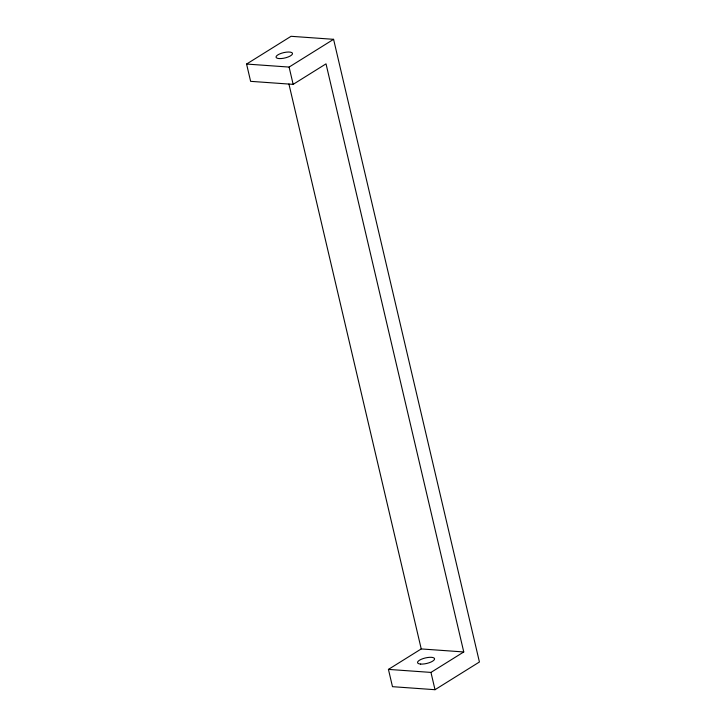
<?xml version="1.0" encoding="UTF-8"?>
<svg xmlns="http://www.w3.org/2000/svg" width="726" height="726" viewBox="0 0 726 726"><rect width="100%" height="100%" fill="white"/><g stroke="black" fill="none" stroke-linecap="round" stroke-linejoin="round"><path stroke-width="1.09" d="M246.577 64.051L291.062 36.3L333.588 39.322L479.423 661.994L435.01 689.7L392.485 686.678L388.437 669.399L421.234 648.935L463.76 651.957L326.019 63.852L293.15 84.361L250.624 81.339L246.577 64.051L289.102 67.073L333.588 39.322M388.437 669.399L430.963 672.412L463.76 651.957M430.963 672.412L435.01 689.7M289.102 67.073L293.15 84.361M288.921 84.007L421.234 648.935M420.663 664.072A8.721 2.831 -13.2 0 0 434.466 659.417A8.721 2.831 -13.2 0 0 423.058 658.609A8.721 2.831 -13.2 0 0 420.663 664.072M279.047 58.57A8.449 2.741 -13.2 0 0 292.415 54.069A8.449 2.741 -13.2 0 0 281.361 53.288A8.449 2.741 -13.2 0 0 279.047 58.57"/></g></svg>
